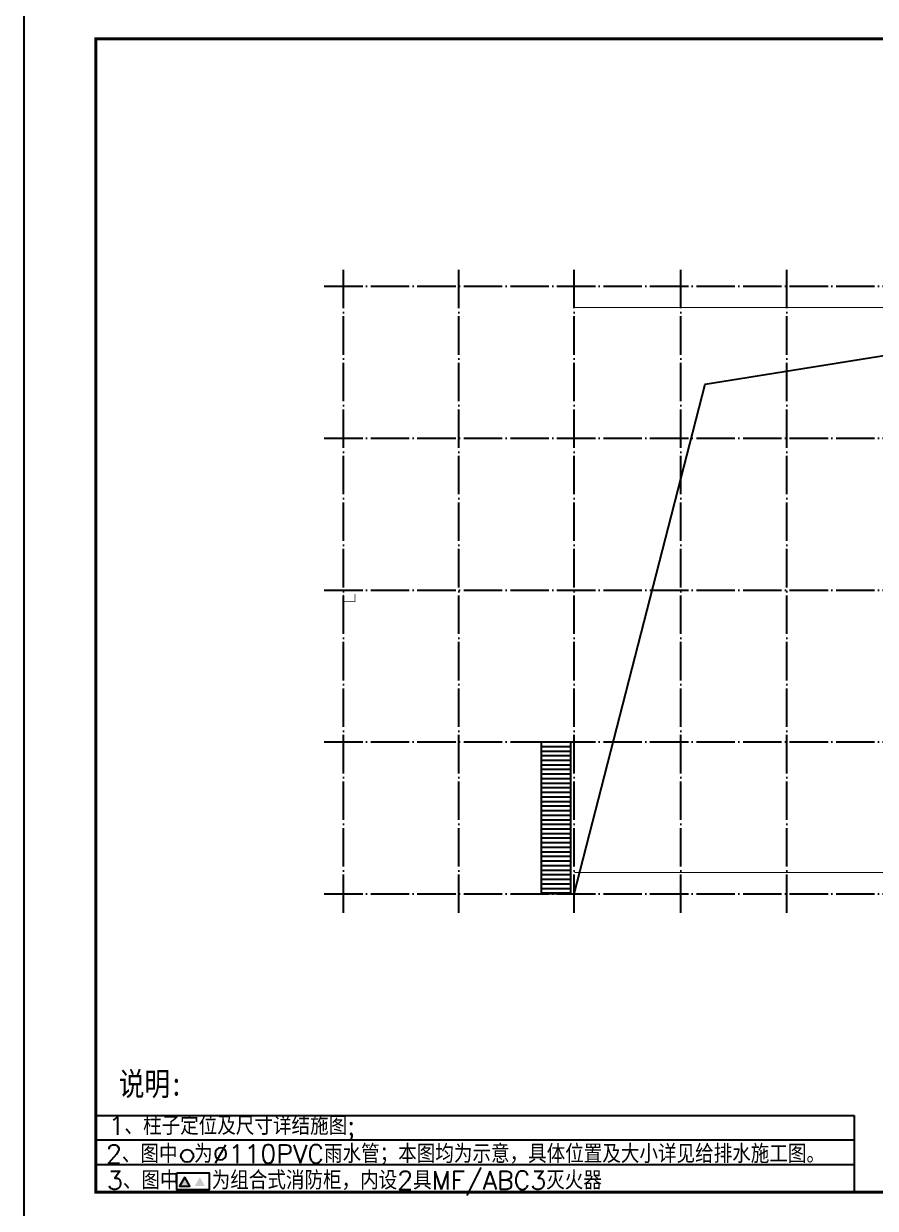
# Model space of a CAD drawing. Extents: x -21908402 to 1987571, y 88493 to 5079726.
# Drawn here: x 1794471 to 1838762, y 278153 to 339780 of the extents above; entities that cross this region are included whole.
import ezdxf

# ---------------------------------------------------------------- set-up
doc = ezdxf.new("R2010")
doc.units = 0
doc.header["$LTSCALE"] = 1000
doc.linetypes.add('DASH', pattern=[0.35, 0.25, -0.1])
doc.linetypes.add('DOTE', pattern=[2.42, 2, -0.2, 0.02, -0.2])
for name, color, linetype in [('DOTE', 1, 'DOTE'), ('PUB_TEXT', 7, 'Continuous'), ('PUB_TITLE', 4, 'Continuous'), ('TEXT', 7, 'Continuous'), ('管道', 3, 'Continuous'), ('虚线浅显', 139, 'Continuous')]:
    doc.layers.add(name, color=color, linetype=linetype)
doc.styles.add('-黑体', font='simhei.ttf', dxfattribs={"width": 0.8})
doc.styles.add('HZTXT', font='txt', dxfattribs={"width": 0.7, "height": 300, "bigfont": 'HZTXT'})

# ---------------------------------------------------------------- blocks, each defined once
blk = doc.blocks.new('GGGDDD')
h = blk.add_hatch(color=2)
h.paths.add_polyline_path([(7839327, -1916416), (7839124, -1916769), (7839531, -1916769)])
h.paths.add_polyline_path([(7838721, -1916416), (7838517, -1916769), (7838925, -1916769)])
at = {"color": 2}
for points in [[(7838405, -1916243), (7839695, -1916243), (7839695, -1916915), (7838405, -1916915)], [(7838721, -1916416), (7838517, -1916769), (7838925, -1916769)]]:
    blk.add_lwpolyline(points, close=True, dxfattribs=at)
at = {"layer": '管道'}
blk.add_ellipse((7838820, -1915560), major_axis=(178, 178), ratio=1, start_param=5.497787, end_param=11.780972, dxfattribs=at)
at = {"layer": '虚线浅显', "linetype": 'Continuous'}
for p, q in [((7835165, -1913944), (7865510, -1913944)), ((7865510, -1913944), (7865510, -1917013)), ((7835165, -1914922), (7865510, -1914922)), ((7835165, -1915901), (7865510, -1915901)), ((7835165, -1915901), (7865510, -1915901))]:
    blk.add_line(p, q, dxfattribs=at)
at = {"layer": 'PUB_TEXT', "color": 3, "style": '-黑体', "width": 0.8}
blk.add_text('说明: ', height=937.1, dxfattribs=at).set_placement((7836089, -1913147))
at = {"layer": 'TEXT', "style": 'HZTXT', "width": 1.01}
for s, p in [('1、柱子定位及尺寸详结施图;', (7835677, -1914721)), ('2、图中 为%%C110PVC雨水管；本图均为示意，具体位置及大小详见给排水施工图。 ', (7835573, -1915847)), ('3、图中  为组合式消防柜，内设2具MF/ABC3灭火器', (7835614, -1916905))]:
    blk.add_text(s, height=735, dxfattribs=at).set_placement(p)

msp = doc.modelspace()

# ---------------------------------------------------------------- hatches: boundary and pattern name
h = msp.add_hatch()
h.set_pattern_fill('ANSI31', color=252, scale=150, angle=135, style=0)
h.set_pattern_definition([(180, (0, 0), (-4e-14, -238.125), [])])
h.paths.add_polyline_path([(1822903, 294517), (1821403, 294517), (1821403, 302417), (1822903, 302417)])

# ---------------------------------------------------------------- linework, layer by layer
at = {"color": 253}
msp.add_lwpolyline([(1823103, 294517), (1829912, 321022), (1861703, 326117)], dxfattribs=at)
msp.add_lwpolyline([(1823103, 325017), (1823103, 326095)])
at = {"linetype": 'DASH', "const_width": 50}
for points in [[(1861703, 325017), (1823103, 325017)], [(1861703, 295617), (1823103, 295617)]]:
    msp.add_lwpolyline(points, dxfattribs=at)
at = {"color": 1, "const_width": 30}
msp.add_lwpolyline([(1811103, 310117), (1811103, 309717), (1811703, 309717), (1811703, 310117)], dxfattribs=at)
msp.add_lwpolyline([(1822903, 294517), (1821403, 294517), (1821403, 302417), (1822903, 302417)], close=True)
at = {"layer": 'DOTE'}
for p, q in [((1811103, 293517), (1811103, 327117)), ((1811103, 293517), (1811103, 327117)), ((1817103, 293517), (1817103, 327117)), ((1823103, 293517), (1823103, 327117)), ((1828653, 293517), (1828653, 327117)), ((1834153, 293517), (1834153, 327117)), ((1810103, 326117), (1862703, 326117)), ((1810103, 326117), (1862703, 326117)), ((1810103, 318217), (1862703, 318217)), ((1810103, 310317), (1862703, 310317)), ((1810103, 302417), (1862703, 302417)), ((1810103, 294517), (1862703, 294517))]:
    msp.add_line(p, q, dxfattribs=at)
at = {"layer": 'PUB_TITLE'}
msp.add_lwpolyline([(1794471, 277493), (1883571, 277493), (1883571, 340493), (1794471, 340493)], close=True, dxfattribs=at)
at = {"layer": 'PUB_TITLE', "const_width": 150}
msp.add_lwpolyline([(1798221, 278993), (1882071, 278993), (1882071, 338993), (1798221, 338993)], close=True, dxfattribs=at)

# ---------------------------------------------------------------- block references
at = {"xscale": 1.300000000745058, "yscale": 1.300000000046566, "zscale": 1.3}
msp.add_blockref('GGGDDD', (-8387494, 2771109), dxfattribs=at)

doc.saveas('drawing.dxf')
